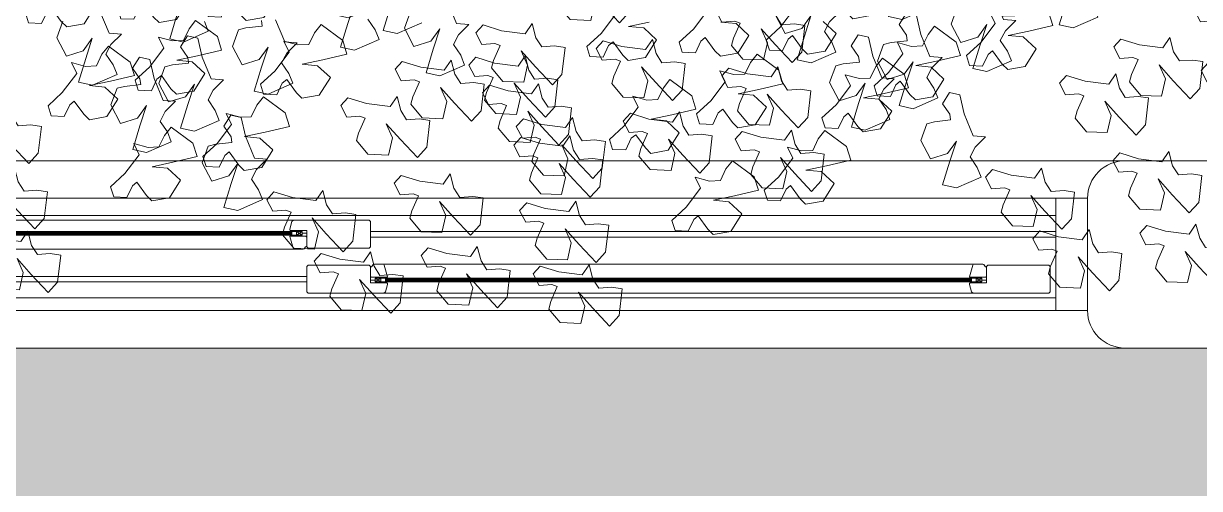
# Model space of a CAD drawing. Header units: metres. Extents: x 8 to 2416, y -346 to 476.
# Drawn here: x 213.625 to 214.881, y -173.763 to -173.267 of the extents above; entities that cross this region are included whole.
import ezdxf

# ---------------------------------------------------------------- set-up
doc = ezdxf.new("R2010")
doc.units = ezdxf.units.M
doc.linetypes.add('0', pattern=[0])
doc.layers.get('0').update_dxf_attribs({"color": 250, "linetype": '0', "lineweight": 20})
for name, color, linetype, lineweight in [('A-DOOR', 35, 'Continuous', 5), ('A-WALL', 250, 'Continuous', 20), ('ARBOLES', 86, 'Continuous', 0), ('baños', 140, 'Continuous', 0), ('cristales', 131, 'Continuous', 0), ('muros bajitos', 252, 'Continuous', 5), ('SE-3', 253, 'Continuous', 5)]:
    doc.layers.add(name, color=color, linetype=linetype, lineweight=lineweight)
doc.styles.get("Standard").update_dxf_attribs({"font": 'arial.ttf', "height": 0.1875})

# ---------------------------------------------------------------- blocks, each defined once
blk = doc.blocks.new('TREES')
at = {"layer": 'ARBOLES', "color": 252, "true_color": 0x8da178}
for p, q in [((0.11048, -0.05868), (0.10592, -0.06602)), ((0.07895, -0.06243), (0.07438, -0.06977)), ((0.12628, -0.06651), (0.12118, -0.06261)), ((0.04565, -0.06712), (0.04108, -0.07447)), ((0.08965, -0.06636), (0.08405, -0.06632)), ((0.09475, -0.07025), (0.08965, -0.06636)), ((0.10592, -0.06602), (0.10119, -0.07129)), ((0.12287, -0.07324), (0.12628, -0.06651)), ((-0.04933, -0.07203), (-0.05103, -0.07956)), ((-0.03613, -0.07207), (-0.03791, -0.08089)), ((0.05075, -0.07102), (0.05813, -0.06873)), ((0.05635, -0.07106), (0.05075, -0.07102)), ((0.06145, -0.07495), (0.05635, -0.07106)), ((0.07438, -0.06977), (0.06966, -0.07503)), ((0.07753, -0.07391), (0.07901, -0.07246)), ((0.07901, -0.07246), (0.08296, -0.07692)), ((0.09133, -0.07699), (0.09475, -0.07025)), ((0.10119, -0.07129), (0.10268, -0.07482)), ((0.10744, -0.07457), (0.10906, -0.07016)), ((0.10906, -0.07016), (0.11054, -0.06871)), ((0.11054, -0.06871), (0.11449, -0.07317)), ((-0.03282, -0.08153), (-0.02421, -0.07679)), ((-0.00196, -0.07547), (-0.00427, -0.07853)), ((0.00496, -0.07693), (-0.00196, -0.07547)), ((0.01361, -0.07721), (0.00496, -0.07693)), ((0.01577, -0.07329), (0.01361, -0.07721)), ((0.0176, -0.07831), (0.01577, -0.07329)), ((0.04108, -0.07447), (0.03636, -0.07973)), ((0.05803, -0.08168), (0.06145, -0.07495)), ((0.06966, -0.07503), (0.07115, -0.07857)), ((0.07591, -0.07832), (0.07753, -0.07391)), ((0.08296, -0.07692), (0.08511, -0.0787)), ((0.08511, -0.0787), (0.09133, -0.07699)), ((0.09831, -0.0767), (0.0962, -0.07992)), ((0.10672, -0.08178), (0.09831, -0.0767)), ((0.10268, -0.07482), (0.10744, -0.07457)), ((0.11449, -0.07317), (0.11665, -0.07495)), ((0.11665, -0.07495), (0.12287, -0.07324)), ((0.14388, -0.07387), (0.14177, -0.07709)), ((0.15229, -0.07896), (0.14388, -0.07387)), ((-0.07319, -0.08835), (-0.07727, -0.08072)), ((-0.05103, -0.07956), (-0.05281, -0.08839)), ((-0.04084, -0.08086), (-0.04385, -0.07725)), ((-0.03911, -0.08429), (-0.04084, -0.08086)), ((-0.03791, -0.08089), (-0.03282, -0.08153)), ((-0.00427, -0.07853), (-0.00168, -0.08253)), ((0.02005, -0.08144), (0.0176, -0.07831)), ((0.02467, -0.08064), (0.02005, -0.08144)), ((0.02852, -0.08086), (0.02467, -0.08064)), ((0.02831, -0.09069), (0.02852, -0.08086)), ((0.03636, -0.07973), (0.03785, -0.08326)), ((0.04261, -0.08302), (0.04423, -0.07861)), ((0.04423, -0.07861), (0.04571, -0.07715)), ((0.04571, -0.07715), (0.04966, -0.08161)), ((0.07115, -0.07857), (0.07591, -0.07832)), ((0.0962, -0.07992), (0.09458, -0.08432)), ((0.13095, -0.08113), (0.13326, -0.08496)), ((0.13622, -0.08205), (0.13095, -0.08113)), ((0.14177, -0.07709), (0.14015, -0.0815)), ((0.15428, -0.08369), (0.15229, -0.07896)), ((-0.13716, -0.09115), (-0.14124, -0.08352)), ((-0.11324, -0.08239), (-0.11501, -0.09122)), ((-0.10131, -0.08711), (-0.10304, -0.08368)), ((-0.09036, -0.08555), (-0.09199, -0.09179)), ((-0.08775, -0.08458), (-0.09036, -0.08555)), ((-0.08191, -0.08338), (-0.08775, -0.08458)), ((-0.08243, -0.08138), (-0.08191, -0.08338)), ((-0.04772, -0.08903), (-0.03911, -0.08429)), ((-0.00168, -0.08253), (0.00295, -0.08173)), ((0.00295, -0.08173), (0.00495, -0.08228)), ((0.00495, -0.08228), (0.00306, -0.08793)), ((0.01278, -0.08358), (0.01846, -0.08882)), ((0.01555, -0.08845), (0.01278, -0.08358)), ((0.03785, -0.08326), (0.04261, -0.08302)), ((0.04966, -0.08161), (0.05181, -0.08339)), ((0.05181, -0.08339), (0.05803, -0.08168)), ((0.08538, -0.08395), (0.0877, -0.08779)), ((0.09065, -0.08488), (0.08538, -0.08395)), ((0.09458, -0.08432), (0.09065, -0.08488)), ((0.10871, -0.08651), (0.10672, -0.08178)), ((0.13326, -0.08496), (0.1287, -0.09231)), ((0.14015, -0.0815), (0.13622, -0.08205)), ((0.14574, -0.08657), (0.15428, -0.08369)), ((-0.15433, -0.08835), (-0.15596, -0.09459)), ((-0.10869, -0.08947), (-0.11085, -0.09371)), ((-0.10992, -0.09186), (-0.10131, -0.08711)), ((-0.10489, -0.08994), (-0.10869, -0.08947)), ((-0.06871, -0.08826), (-0.07319, -0.08835)), ((-0.07215, -0.09236), (-0.06871, -0.08826)), ((-0.05281, -0.08839), (-0.04772, -0.08903)), ((-0.01228, -0.08925), (-0.01445, -0.09318)), ((-0.01045, -0.09428), (-0.01228, -0.08925)), ((0.00306, -0.08793), (0.0026, -0.09069)), ((0.01473, -0.09481), (0.01555, -0.08845)), ((0.01846, -0.08882), (0.02522, -0.09477)), ((0.06764, -0.08889), (0.06553, -0.09211)), ((0.07605, -0.09398), (0.06764, -0.08889)), ((0.0877, -0.08779), (0.08313, -0.09513)), ((0.0928, -0.09168), (0.10018, -0.08939)), ((0.10018, -0.08939), (0.10871, -0.08651)), ((0.13837, -0.08886), (0.14574, -0.08657)), ((0.14397, -0.0889), (0.13837, -0.08886)), ((0.14907, -0.09279), (0.14397, -0.0889)), ((-0.14592, -0.09845), (-0.14308, -0.09362)), ((-0.14308, -0.09362), (-0.14479, -0.10115)), ((-0.13268, -0.09106), (-0.13716, -0.09115)), ((-0.13612, -0.09516), (-0.13268, -0.09106)), ((-0.11501, -0.09122), (-0.10992, -0.09186)), ((-0.11085, -0.09371), (-0.10785, -0.09732)), ((-0.10269, -0.09667), (-0.10489, -0.08994)), ((-0.09199, -0.09179), (-0.08787, -0.09812)), ((-0.08195, -0.09565), (-0.07911, -0.09082)), ((-0.07911, -0.09082), (-0.08082, -0.09835)), ((-0.07364, -0.09604), (-0.07215, -0.09236)), ((-0.03001, -0.09144), (-0.03232, -0.09449)), ((-0.02309, -0.0929), (-0.03001, -0.09144)), ((-0.01445, -0.09318), (-0.02309, -0.0929)), ((0.0026, -0.09069), (0.00719, -0.09522)), ((0.02522, -0.09477), (0.02831, -0.09069)), ((0.06553, -0.09211), (0.06391, -0.09652)), ((0.07804, -0.09871), (0.07605, -0.09398)), ((0.0984, -0.09172), (0.0928, -0.09168)), ((0.1035, -0.09561), (0.0984, -0.09172)), ((0.1287, -0.09231), (0.12398, -0.09757)), ((0.14565, -0.09953), (0.14907, -0.09279)), ((-0.15596, -0.09459), (-0.15184, -0.10092)), ((-0.1376, -0.09884), (-0.13612, -0.09516)), ((-0.10785, -0.09732), (-0.10733, -0.09933)), ((-0.09861, -0.10429), (-0.10269, -0.09667)), ((-0.08787, -0.09812), (-0.08195, -0.09565)), ((-0.08082, -0.09835), (-0.08259, -0.10718)), ((-0.07063, -0.09965), (-0.07364, -0.09604)), ((-0.03232, -0.09449), (-0.02973, -0.09849)), ((-0.02973, -0.09849), (-0.0251, -0.09769)), ((-0.0251, -0.09769), (-0.0231, -0.09825)), ((-0.0231, -0.09825), (-0.02499, -0.1039)), ((-0.00801, -0.09741), (-0.01045, -0.09428)), ((-0.00338, -0.09661), (-0.00801, -0.09741)), ((0.00046, -0.09682), (-0.00338, -0.09661)), ((0.00243, -0.09706), (0.00011, -0.10012)), ((0.00026, -0.10665), (0.00046, -0.09682)), ((0.00935, -0.09852), (0.00243, -0.09706)), ((0.00719, -0.09522), (0.01473, -0.09481)), ((0.02015, -0.09488), (0.01799, -0.0988)), ((0.02199, -0.0999), (0.02015, -0.09488)), ((0.05471, -0.09614), (0.05703, -0.09998)), ((0.05998, -0.09707), (0.05471, -0.09614)), ((0.06391, -0.09652), (0.05998, -0.09707)), ((0.08313, -0.09513), (0.07841, -0.10039)), ((0.08628, -0.09927), (0.08776, -0.09782)), ((0.08776, -0.09782), (0.09171, -0.10228)), ((0.10008, -0.10235), (0.1035, -0.09561)), ((0.12398, -0.09757), (0.12547, -0.1011)), ((0.13023, -0.10086), (0.13185, -0.09645)), ((0.13185, -0.09645), (0.13333, -0.09499)), ((0.13333, -0.09499), (0.13728, -0.09945)), ((-0.15184, -0.10092), (-0.14592, -0.09845)), ((-0.14479, -0.10115), (-0.14656, -0.10998)), ((-0.1346, -0.10245), (-0.1376, -0.09884)), ((-0.13286, -0.10588), (-0.1346, -0.10245)), ((-0.12532, -0.09886), (-0.12749, -0.10311)), ((-0.12152, -0.09934), (-0.12532, -0.09886)), ((-0.11932, -0.10606), (-0.12152, -0.09934)), ((-0.11578, -0.1015), (-0.11741, -0.10774)), ((-0.11317, -0.10052), (-0.11578, -0.1015)), ((-0.10733, -0.09933), (-0.11317, -0.10052)), ((-0.06889, -0.10308), (-0.07063, -0.09965)), ((-0.01527, -0.09954), (-0.00959, -0.10479)), ((-0.0125, -0.10441), (-0.01527, -0.09954)), ((0.00011, -0.10012), (0.00271, -0.10412)), ((0.01799, -0.0988), (0.00935, -0.09852)), ((0.02443, -0.10303), (0.02199, -0.0999)), ((0.02906, -0.10223), (0.02443, -0.10303)), ((0.0329, -0.10245), (0.02906, -0.10223)), ((0.0327, -0.11228), (0.0329, -0.10245)), ((0.05703, -0.09998), (0.05246, -0.10732)), ((0.06213, -0.10388), (0.06951, -0.10158)), ((0.06951, -0.10158), (0.07804, -0.09871)), ((0.07841, -0.10039), (0.0799, -0.10393)), ((0.08466, -0.10368), (0.08628, -0.09927)), ((0.09171, -0.10228), (0.09386, -0.10406)), ((0.09386, -0.10406), (0.10008, -0.10235)), ((0.12548, -0.10203), (0.12337, -0.10525)), ((0.12547, -0.1011), (0.13023, -0.10086)), ((0.13389, -0.10712), (0.12548, -0.10203)), ((0.13728, -0.09945), (0.13943, -0.10123)), ((0.13943, -0.10123), (0.14565, -0.09953)), ((-0.14147, -0.11062), (-0.13286, -0.10588)), ((-0.12749, -0.10311), (-0.12448, -0.10672)), ((-0.12448, -0.10672), (-0.12396, -0.10872)), ((-0.11524, -0.11368), (-0.11932, -0.10606)), ((-0.10737, -0.11159), (-0.10453, -0.10676)), ((-0.10453, -0.10676), (-0.10624, -0.1143)), ((-0.09413, -0.1042), (-0.09861, -0.10429)), ((-0.09757, -0.1083), (-0.09413, -0.1042)), ((-0.07751, -0.10782), (-0.06889, -0.10308)), ((-0.04841, -0.10646), (-0.05072, -0.10951)), ((-0.04149, -0.10791), (-0.04841, -0.10646)), ((-0.03068, -0.10427), (-0.03285, -0.10819)), ((-0.02885, -0.1093), (-0.03068, -0.10427)), ((-0.02499, -0.1039), (-0.02545, -0.10665)), ((-0.02545, -0.10665), (-0.02086, -0.11119)), ((-0.01332, -0.11078), (-0.0125, -0.10441)), ((-0.00959, -0.10479), (-0.00284, -0.11074)), ((-0.00284, -0.11074), (0.00026, -0.10665)), ((0.00271, -0.10412), (0.00734, -0.10332)), ((0.00734, -0.10332), (0.00933, -0.10387)), ((0.00933, -0.10387), (0.00745, -0.10952)), ((0.01717, -0.10517), (0.02284, -0.11041)), ((0.01993, -0.11004), (0.01717, -0.10517)), ((0.06773, -0.10392), (0.06213, -0.10388)), ((0.07283, -0.10781), (0.06773, -0.10392)), ((0.0799, -0.10393), (0.08466, -0.10368)), ((0.12337, -0.10525), (0.12175, -0.10966)), ((-0.14656, -0.10998), (-0.14147, -0.11062)), ((-0.13241, -0.11089), (-0.13404, -0.11713)), ((-0.1298, -0.10992), (-0.13241, -0.11089)), ((-0.12396, -0.10872), (-0.1298, -0.10992)), ((-0.11741, -0.10774), (-0.11329, -0.11406)), ((-0.09905, -0.11198), (-0.09757, -0.1083)), ((-0.08259, -0.10718), (-0.07751, -0.10782)), ((-0.05072, -0.10951), (-0.04813, -0.11351)), ((-0.03285, -0.10819), (-0.04149, -0.10791)), ((-0.02641, -0.11243), (-0.02885, -0.1093)), ((-0.02086, -0.11119), (-0.01332, -0.11078)), ((0.00745, -0.10952), (0.00698, -0.11228)), ((0.01911, -0.1164), (0.01993, -0.11004)), ((0.02284, -0.11041), (0.0296, -0.11636)), ((0.05246, -0.10732), (0.04774, -0.11259)), ((0.05561, -0.11147), (0.05709, -0.11001)), ((0.05709, -0.11001), (0.06104, -0.11447)), ((0.06942, -0.11454), (0.07283, -0.10781)), ((0.11255, -0.10929), (0.11486, -0.11312)), ((0.11782, -0.11022), (0.11255, -0.10929)), ((0.12175, -0.10966), (0.11782, -0.11022)), ((0.13588, -0.11185), (0.13389, -0.10712)), ((-0.11076, -0.1136), (-0.11524, -0.11368)), ((-0.1142, -0.1177), (-0.11076, -0.1136)), ((-0.11329, -0.11406), (-0.10737, -0.11159)), ((-0.10624, -0.1143), (-0.10801, -0.12313)), ((-0.09605, -0.11559), (-0.09905, -0.11198)), ((-0.04813, -0.11351), (-0.0435, -0.11271)), ((-0.0435, -0.11271), (-0.0415, -0.11326)), ((-0.0415, -0.11326), (-0.04339, -0.11892)), ((-0.03367, -0.11456), (-0.02799, -0.1198)), ((-0.0309, -0.11943), (-0.03367, -0.11456)), ((-0.02178, -0.11163), (-0.02641, -0.11243)), ((-0.01794, -0.11184), (-0.02178, -0.11163)), ((-0.01814, -0.12167), (-0.01794, -0.11184)), ((0.00698, -0.11228), (0.01157, -0.11681)), ((0.01556, -0.1149), (0.01324, -0.11796)), ((0.02248, -0.11636), (0.01556, -0.1149)), ((0.0296, -0.11636), (0.0327, -0.11228)), ((0.03329, -0.11272), (0.03112, -0.11664)), ((0.03512, -0.11775), (0.03329, -0.11272)), ((0.04774, -0.11259), (0.04923, -0.11612)), ((0.05399, -0.11588), (0.05561, -0.11147)), ((0.06104, -0.11447), (0.06319, -0.11625)), ((0.06319, -0.11625), (0.06942, -0.11454)), ((0.11486, -0.11312), (0.1103, -0.12047)), ((0.11997, -0.11702), (0.12734, -0.11473)), ((0.12734, -0.11473), (0.13588, -0.11185)), ((-0.13404, -0.11713), (-0.12992, -0.12346)), ((-0.124, -0.12099), (-0.12116, -0.11616)), ((-0.12116, -0.11616), (-0.12287, -0.12369)), ((-0.11569, -0.12138), (-0.1142, -0.1177)), ((-0.10292, -0.12377), (-0.09431, -0.11903)), ((-0.09431, -0.11903), (-0.09605, -0.11559)), ((-0.09029, -0.1167), (-0.09245, -0.12095)), ((-0.08648, -0.11718), (-0.09029, -0.1167)), ((-0.08429, -0.1239), (-0.08648, -0.11718)), ((-0.04339, -0.11892), (-0.04385, -0.12167)), ((-0.03173, -0.1258), (-0.0309, -0.11943)), ((-0.02799, -0.1198), (-0.02124, -0.12576)), ((0.01157, -0.11681), (0.01911, -0.1164)), ((0.01324, -0.11796), (0.01584, -0.12196)), ((0.03112, -0.11664), (0.02248, -0.11636)), ((0.03756, -0.12087), (0.03512, -0.11775)), ((0.04923, -0.11612), (0.05399, -0.11588)), ((0.09095, -0.11935), (0.08933, -0.12375)), ((0.09306, -0.11613), (0.09095, -0.11935)), ((0.10147, -0.12122), (0.09306, -0.11613)), ((0.12557, -0.11706), (0.11997, -0.11702)), ((0.13067, -0.12095), (0.12557, -0.11706)), ((-0.12992, -0.12346), (-0.124, -0.12099)), ((-0.12287, -0.12369), (-0.12464, -0.13252)), ((-0.11268, -0.12499), (-0.11569, -0.12138)), ((-0.10801, -0.12313), (-0.10292, -0.12377)), ((-0.09245, -0.12095), (-0.08945, -0.12456)), ((-0.08021, -0.13153), (-0.08429, -0.1239)), ((-0.04385, -0.12167), (-0.03926, -0.1262)), ((-0.02124, -0.12576), (-0.01814, -0.12167)), ((0.01584, -0.12196), (0.02047, -0.12116)), ((0.02047, -0.12116), (0.02247, -0.12171)), ((0.02247, -0.12171), (0.02058, -0.12736)), ((0.0303, -0.12301), (0.03597, -0.12825)), ((0.03307, -0.12788), (0.0303, -0.12301)), ((0.04219, -0.12007), (0.03756, -0.12087)), ((0.04603, -0.12029), (0.04219, -0.12007)), ((0.04583, -0.13012), (0.04603, -0.12029)), ((0.08013, -0.12338), (0.08245, -0.12722)), ((0.0854, -0.12431), (0.08013, -0.12338)), ((0.08933, -0.12375), (0.0854, -0.12431)), ((0.10346, -0.12594), (0.10147, -0.12122)), ((0.1103, -0.12047), (0.10558, -0.12573)), ((0.11345, -0.12461), (0.11493, -0.12316)), ((0.11493, -0.12316), (0.11888, -0.12762)), ((0.12725, -0.12769), (0.13067, -0.12095)), ((-0.11094, -0.12842), (-0.11268, -0.12499)), ((-0.09476, -0.12776), (-0.09738, -0.12873)), ((-0.08893, -0.12656), (-0.09476, -0.12776)), ((-0.08945, -0.12456), (-0.08893, -0.12656)), ((-0.03926, -0.1262), (-0.03173, -0.1258)), ((0.02058, -0.12736), (0.02012, -0.13012)), ((0.03224, -0.13424), (0.03307, -0.12788)), ((0.03597, -0.12825), (0.04273, -0.1342)), ((0.08245, -0.12722), (0.07788, -0.13456)), ((0.09493, -0.12882), (0.10346, -0.12594)), ((0.10558, -0.12573), (0.10707, -0.12927)), ((0.11183, -0.12902), (0.11345, -0.12461)), ((0.11888, -0.12762), (0.12103, -0.12939)), ((0.12103, -0.12939), (0.12725, -0.12769)), ((-0.12464, -0.13252), (-0.11956, -0.13316)), ((-0.11956, -0.13316), (-0.11094, -0.12842)), ((-0.09738, -0.12873), (-0.09901, -0.13497)), ((-0.07573, -0.13144), (-0.08021, -0.13153)), ((-0.07917, -0.13554), (-0.07573, -0.13144)), ((-0.00876, -0.13056), (-0.01093, -0.13448)), ((-0.00693, -0.13559), (-0.00876, -0.13056)), ((0.02012, -0.13012), (0.0247, -0.13465)), ((0.04273, -0.1342), (0.04583, -0.13012)), ((0.08755, -0.13111), (0.09493, -0.12882)), ((0.09315, -0.13115), (0.08755, -0.13111)), ((0.09825, -0.13504), (0.09315, -0.13115)), ((0.10707, -0.12927), (0.11183, -0.12902)), ((-0.09901, -0.13497), (-0.09489, -0.1413)), ((-0.08897, -0.13883), (-0.08613, -0.134)), ((-0.08613, -0.134), (-0.08784, -0.14153)), ((-0.08065, -0.13922), (-0.07917, -0.13554)), ((-0.02649, -0.13275), (-0.02881, -0.1358)), ((-0.02881, -0.1358), (-0.02621, -0.1398)), ((-0.01957, -0.1342), (-0.02649, -0.13275)), ((-0.01093, -0.13448), (-0.01957, -0.1342)), ((-0.00449, -0.13871), (-0.00693, -0.13559)), ((0.0247, -0.13465), (0.03224, -0.13424)), ((0.03767, -0.13618), (0.03551, -0.14011)), ((0.0395, -0.14121), (0.03767, -0.13618)), ((0.07788, -0.13456), (0.07316, -0.13982)), ((0.09483, -0.14178), (0.09825, -0.13504)), ((-0.09489, -0.1413), (-0.08897, -0.13883)), ((-0.07765, -0.14283), (-0.08065, -0.13922)), ((-0.05433, -0.14088), (-0.0565, -0.1448)), ((-0.0525, -0.14591), (-0.05433, -0.14088)), ((-0.02621, -0.1398), (-0.02158, -0.139)), ((-0.02158, -0.139), (-0.01958, -0.13955)), ((-0.01958, -0.13955), (-0.02147, -0.1452)), ((-0.01175, -0.14085), (-0.00608, -0.14609)), ((-0.00898, -0.14572), (-0.01175, -0.14085)), ((0.00014, -0.13791), (-0.00449, -0.13871)), ((0.00398, -0.13813), (0.00014, -0.13791)), ((0.00378, -0.14796), (0.00398, -0.13813)), ((0.01994, -0.13837), (0.01763, -0.14142)), ((0.02686, -0.13983), (0.01994, -0.13837)), ((0.03551, -0.14011), (0.02686, -0.13983)), ((0.04195, -0.14434), (0.0395, -0.14121)), ((0.07316, -0.13982), (0.07465, -0.14336)), ((0.07941, -0.14311), (0.08103, -0.1387)), ((0.08103, -0.1387), (0.08251, -0.13725)), ((0.08251, -0.13725), (0.08646, -0.14171)), ((-0.08784, -0.14153), (-0.08961, -0.15036)), ((-0.07591, -0.14626), (-0.07765, -0.14283)), ((-0.07206, -0.14307), (-0.07437, -0.14612)), ((-0.06514, -0.14452), (-0.07206, -0.14307)), ((-0.0565, -0.1448), (-0.06514, -0.14452)), ((-0.02147, -0.1452), (-0.02194, -0.14796)), ((0.01763, -0.14142), (0.02022, -0.14542)), ((0.02022, -0.14542), (0.02485, -0.14462)), ((0.02485, -0.14462), (0.02685, -0.14517)), ((0.02685, -0.14517), (0.02496, -0.15083)), ((0.04657, -0.14354), (0.04195, -0.14434)), ((0.05042, -0.14375), (0.04657, -0.14354)), ((0.05021, -0.15358), (0.05042, -0.14375)), ((0.07465, -0.14336), (0.07941, -0.14311)), ((0.08646, -0.14171), (0.08861, -0.14349)), ((0.08861, -0.14349), (0.09483, -0.14178)), ((-0.08452, -0.151), (-0.07591, -0.14626)), ((-0.07437, -0.14612), (-0.07178, -0.15012)), ((-0.07178, -0.15012), (-0.06715, -0.14932)), ((-0.06715, -0.14932), (-0.06515, -0.14987)), ((-0.05006, -0.14904), (-0.0525, -0.14591)), ((-0.04543, -0.14823), (-0.05006, -0.14904)), ((-0.04159, -0.14845), (-0.04543, -0.14823)), ((-0.04179, -0.15828), (-0.04159, -0.14845)), ((-0.02194, -0.14796), (-0.01735, -0.15249)), ((-0.00981, -0.15208), (-0.00898, -0.14572)), ((-0.00608, -0.14609), (0.00068, -0.15204)), ((0.00068, -0.15204), (0.00378, -0.14796)), ((0.03468, -0.14647), (0.04036, -0.15172)), ((0.03745, -0.15134), (0.03468, -0.14647)), ((-0.08961, -0.15036), (-0.08452, -0.151)), ((-0.06515, -0.14987), (-0.06704, -0.15553)), ((-0.05732, -0.15117), (-0.05164, -0.15641)), ((-0.05455, -0.15604), (-0.05732, -0.15117)), ((-0.01735, -0.15249), (-0.00981, -0.15208)), ((0.02496, -0.15083), (0.0245, -0.15358)), ((0.0245, -0.15358), (0.02909, -0.15811)), ((0.03663, -0.15771), (0.03745, -0.15134)), ((0.04036, -0.15172), (0.04712, -0.15767)), ((0.04712, -0.15767), (0.05021, -0.15358)), ((-0.06704, -0.15553), (-0.0675, -0.15828)), ((-0.0675, -0.15828), (-0.06291, -0.16281)), ((-0.05537, -0.1624), (-0.05455, -0.15604)), ((-0.05164, -0.15641), (-0.04489, -0.16237)), ((-0.04489, -0.16237), (-0.04179, -0.15828)), ((-0.01422, -0.15808), (-0.01654, -0.16114)), ((-0.0073, -0.15954), (-0.01422, -0.15808)), ((0.0035, -0.1559), (0.00134, -0.15982)), ((0.00534, -0.16093), (0.0035, -0.1559)), ((0.02909, -0.15811), (0.03663, -0.15771)), ((-0.06291, -0.16281), (-0.05537, -0.1624)), ((-0.03505, -0.16154), (-0.03721, -0.16547)), ((-0.03322, -0.16657), (-0.03505, -0.16154)), ((-0.01654, -0.16114), (-0.01394, -0.16514)), ((0.00134, -0.15982), (-0.0073, -0.15954)), ((0.00778, -0.16405), (0.00534, -0.16093)), ((0.02696, -0.16091), (0.02465, -0.16396)), ((0.03388, -0.16236), (0.02696, -0.16091)), ((0.04252, -0.16264), (0.03388, -0.16236)), ((0.04469, -0.15872), (0.04252, -0.16264)), ((0.04652, -0.16375), (0.04469, -0.15872)), ((-0.05277, -0.16373), (-0.05509, -0.16678)), ((-0.05509, -0.16678), (-0.05249, -0.17078)), ((-0.04585, -0.16519), (-0.05277, -0.16373)), ((-0.03721, -0.16547), (-0.04585, -0.16519)), ((-0.03077, -0.1697), (-0.03322, -0.16657)), ((-0.01394, -0.16514), (-0.00932, -0.16434)), ((-0.00932, -0.16434), (-0.00732, -0.16489)), ((-0.00732, -0.16489), (-0.0092, -0.17054)), ((0.00052, -0.16619), (0.00619, -0.17143)), ((0.00328, -0.17106), (0.00052, -0.16619)), ((0.01241, -0.16325), (0.00778, -0.16405)), ((0.01625, -0.16347), (0.01241, -0.16325)), ((0.01605, -0.1733), (0.01625, -0.16347)), ((0.02465, -0.16396), (0.02724, -0.16796)), ((0.04896, -0.16688), (0.04652, -0.16375)), ((0.05359, -0.16608), (0.04896, -0.16688)), ((0.05743, -0.16629), (0.05359, -0.16608)), ((0.05723, -0.17612), (0.05743, -0.16629)), ((-0.05249, -0.17078), (-0.04787, -0.16998)), ((-0.04787, -0.16998), (-0.04587, -0.17053)), ((-0.04587, -0.17053), (-0.04775, -0.17619)), ((-0.02614, -0.1689), (-0.03077, -0.1697)), ((-0.0223, -0.16911), (-0.02614, -0.1689)), ((-0.0225, -0.17894), (-0.0223, -0.16911)), ((-0.0092, -0.17054), (-0.00967, -0.1733)), ((0.00246, -0.17742), (0.00328, -0.17106)), ((0.02724, -0.16796), (0.03187, -0.16716)), ((0.03187, -0.16716), (0.03387, -0.16771)), ((0.03387, -0.16771), (0.03198, -0.17337)), ((0.0417, -0.16901), (0.04738, -0.17425)), ((0.04447, -0.17388), (0.0417, -0.16901)), ((-0.03803, -0.17183), (-0.03236, -0.17708)), ((-0.03527, -0.1767), (-0.03803, -0.17183)), ((-0.00967, -0.1733), (-0.00508, -0.17783)), ((0.00619, -0.17143), (0.01295, -0.17738)), ((0.01295, -0.17738), (0.01605, -0.1733)), ((0.03198, -0.17337), (0.03152, -0.17612)), ((0.04365, -0.18025), (0.04447, -0.17388)), ((0.04738, -0.17425), (0.05413, -0.18021)), ((-0.04775, -0.17619), (-0.04822, -0.17894)), ((-0.04822, -0.17894), (-0.04363, -0.18347)), ((-0.03609, -0.18307), (-0.03527, -0.1767)), ((-0.03236, -0.17708), (-0.0256, -0.18303)), ((-0.0256, -0.18303), (-0.0225, -0.17894)), ((-0.00508, -0.17783), (0.00246, -0.17742)), ((0.03152, -0.17612), (0.03611, -0.18065)), ((0.05413, -0.18021), (0.05723, -0.17612)), ((-0.04363, -0.18347), (-0.03609, -0.18307)), ((0.03611, -0.18065), (0.04365, -0.18025))]:
    blk.add_line(p, q, dxfattribs=at)
blk = doc.blocks.new('PL BASE 2N NASAS 09')
at = {"layer": 'A-DOOR'}
for p, q in [((163.1593, -5.2118), (164.8357, -5.2118)), ((163.1975, -5.2517), (164.7975, -5.2517)), ((164.7635, -5.3717), (164.7635, -5.2517)), ((164.7975, -5.2517), (164.7975, -5.3717)), ((163.3197, -5.2752), (163.9494, -5.2752)), ((163.9494, -5.2752), (163.9476, -5.2766)), ((164.03, -5.2752), (163.9494, -5.2752)), ((164.0315, -5.2767), (164.03, -5.2752)), ((163.9476, -5.2766), (163.9455, -5.2847)), ((163.9455, -5.2847), (163.9455, -5.2857)), ((163.9455, -5.2857), (163.946, -5.2862)), ((163.946, -5.2862), (163.9635, -5.2862)), ((163.9585, -5.2872), (163.9525, -5.2912)), ((163.9585, -5.2912), (163.9525, -5.2872)), ((163.9635, -5.2862), (163.9635, -5.3037)), ((164.0315, -5.3037), (164.0315, -5.2767)), ((163.9635, -5.2892), (163.9585, -5.2892)), ((163.9635, -5.2892), (163.9585, -5.2892)), ((163.9503, -5.3062), (163.3188, -5.3062)), ((163.9635, -5.3037), (163.965, -5.3052)), ((163.965, -5.3052), (164.03, -5.3052)), ((164.0315, -5.3037), (164.03, -5.3052)), ((163.965, -5.3232), (163.9635, -5.3247)), ((163.9635, -5.3247), (163.9635, -5.3517)), ((164.03, -5.3232), (163.965, -5.3232)), ((164.0315, -5.3247), (164.03, -5.3232)), ((164.0315, -5.3422), (164.0315, -5.3247)), ((164.0448, -5.3222), (164.6763, -5.3222)), ((164.6895, -5.3247), (164.691, -5.3232)), ((164.6895, -5.3422), (164.6895, -5.3247)), ((164.691, -5.3232), (164.756, -5.3232)), ((164.756, -5.3232), (164.7575, -5.3247)), ((164.7575, -5.3247), (164.7575, -5.3517)), ((164.0365, -5.3412), (164.0425, -5.3372)), ((164.0365, -5.3372), (164.0425, -5.3412)), ((164.6845, -5.3412), (164.6785, -5.3372)), ((164.6845, -5.3372), (164.6785, -5.3412)), ((164.0315, -5.3392), (164.0365, -5.3392)), ((164.0315, -5.3392), (164.0365, -5.3392)), ((164.049, -5.3422), (164.0315, -5.3422)), ((164.0475, -5.3517), (164.0495, -5.3437)), ((164.0495, -5.3427), (164.049, -5.3422)), ((164.0495, -5.3437), (164.0495, -5.3427)), ((164.6715, -5.3427), (164.672, -5.3422)), ((164.6715, -5.3437), (164.6715, -5.3427)), ((164.6736, -5.3517), (164.6715, -5.3437)), ((164.672, -5.3422), (164.6895, -5.3422)), ((164.6895, -5.3392), (164.6845, -5.3392)), ((164.6895, -5.3392), (164.6845, -5.3392)), ((163.9635, -5.3517), (163.965, -5.3532)), ((163.965, -5.3532), (164.0457, -5.3532)), ((164.0457, -5.3532), (164.0475, -5.3517)), ((164.6754, -5.3532), (164.0457, -5.3532)), ((164.6754, -5.3532), (164.6736, -5.3517)), ((164.756, -5.3532), (164.6754, -5.3532)), ((164.7575, -5.3517), (164.756, -5.3532)), ((163.1975, -5.3717), (164.7975, -5.3717)), ((163.1575, -5.4117), (164.8375, -5.4117))]:
    blk.add_line(p, q, dxfattribs=at)
at = {"layer": 'A-DOOR', "color": 8}
for p, q in [((163.2315, -5.2702), (164.7635, -5.2702)), ((164.7635, -5.2872), (164.0315, -5.2872)), ((164.7635, -5.2932), (164.0315, -5.2932)), ((163.9635, -5.3352), (163.2315, -5.3352)), ((163.9635, -5.3412), (163.2315, -5.3412)), ((163.2315, -5.3582), (164.7635, -5.3582))]:
    blk.add_line(p, q, dxfattribs=at)
at = {"layer": 'A-DOOR', "color": 7}
for points in [[(163.3105, -5.2912), (163.9585, -5.2912), (163.9585, -5.2872), (163.3105, -5.2872)], [(164.6845, -5.3372), (164.0365, -5.3372), (164.0365, -5.3412), (164.6845, -5.3412)]]:
    blk.add_lwpolyline(points, close=True, dxfattribs=at)
at = {"layer": 'A-DOOR'}
for points in [[(163.3105, -5.2872), (163.9585, -5.2872), (163.9585, -5.2912), (163.3105, -5.2912)], [(163.946, -5.2862), (163.958, -5.2862), (163.958, -5.2872), (163.946, -5.2872)], [(163.9525, -5.2872), (163.9475, -5.2872), (163.9475, -5.2912), (163.9525, -5.2912)], [(163.9585, -5.2872), (163.9525, -5.2872), (163.9525, -5.2912), (163.9585, -5.2912)], [(163.946, -5.2912), (163.958, -5.2912), (163.958, -5.2922), (163.946, -5.2922)], [(163.9635, -5.2892), (163.9585, -5.2892), (163.9585, -5.2892), (163.9635, -5.2892)], [(164.6845, -5.3412), (164.0365, -5.3412), (164.0365, -5.3372), (164.6845, -5.3372)], [(164.0365, -5.3412), (164.0425, -5.3412), (164.0425, -5.3372), (164.0365, -5.3372)], [(164.049, -5.3372), (164.037, -5.3372), (164.037, -5.3362), (164.049, -5.3362)], [(164.0425, -5.3412), (164.0475, -5.3412), (164.0475, -5.3372), (164.0425, -5.3372)], [(164.672, -5.3372), (164.684, -5.3372), (164.684, -5.3362), (164.672, -5.3362)], [(164.6785, -5.3412), (164.6735, -5.3412), (164.6735, -5.3372), (164.6785, -5.3372)], [(164.6845, -5.3412), (164.6785, -5.3412), (164.6785, -5.3372), (164.6845, -5.3372)], [(164.0315, -5.3392), (164.0365, -5.3392), (164.0365, -5.3392), (164.0315, -5.3392)], [(164.049, -5.3422), (164.037, -5.3422), (164.037, -5.3412), (164.049, -5.3412)], [(164.672, -5.3422), (164.684, -5.3422), (164.684, -5.3412), (164.672, -5.3412)], [(164.6895, -5.3392), (164.6845, -5.3392), (164.6845, -5.3392), (164.6895, -5.3392)]]:
    blk.add_lwpolyline(points, close=True, dxfattribs=at)
for points in [[(163.9614, -5.3047, -0.341999), (163.9633, -5.3032), (163.9635, -5.3028), (163.9635, -5.2932), (163.9625, -5.2922), (163.9455, -5.2922), (163.9455, -5.2927), (163.9489, -5.3051, 0.339454), (163.9503, -5.3062), (163.9595, -5.3062, 0.341999)], [(164.0337, -5.3237, -0.341999), (164.0318, -5.3252), (164.0315, -5.3255), (164.0315, -5.3352), (164.0325, -5.3362), (164.0495, -5.3362), (164.0495, -5.3357), (164.0462, -5.3233, 0.339454), (164.0448, -5.3222), (164.0356, -5.3222, 0.341999)], [(164.6874, -5.3237, 0.341999), (164.6893, -5.3252), (164.6895, -5.3255), (164.6895, -5.3352), (164.6885, -5.3362), (164.6715, -5.3362), (164.6715, -5.3357), (164.6749, -5.3233, -0.339454), (164.6763, -5.3222), (164.6855, -5.3222, -0.341999)]]:
    blk.add_lwpolyline(points, format="xyb", close=True, dxfattribs=at)
at = {"layer": 'A-WALL'}
for p, q in [((164.8375, -5.2117), (165.3576, -5.2117)), ((164.7975, -5.3717), (164.7975, -5.2517)), ((164.8375, -5.4117), (165.0575, -5.4117))]:
    blk.add_line(p, q, dxfattribs=at)
for centre, start, end in [((164.8375, -5.2517), 89.9998, 180), ((164.8375, -5.3717), 180, 270)]:
    blk.add_arc(centre, 0.04, start, end, dxfattribs=at)
at = {"layer": 'cristales', "const_width": 0.004}
for points in [[(163.3215, -5.2892), (163.9475, -5.2892)], [(164.6735, -5.3392), (164.0475, -5.3392)]]:
    blk.add_lwpolyline(points, dxfattribs=at)
at = {"layer": 'baños', "linetype": 'Continuous', "flags": 8}
for tag, p in [('MODELNUMBER', (167.1329, -5.6306, 0)), ('TRADENAME', (167.1329, -5.6307, 0)), ('PRODUCT', (167.1329, -5.6307, 0)), ('MATERIAL', (167.1329, -5.6307, 0)), ('MODELNUMBER', (168.3076, -5.6306, 0)), ('TRADENAME', (168.3076, -5.6307, 0)), ('PRODUCT', (168.3076, -5.6307, 0)), ('MATERIAL', (168.3076, -5.6307, 0))]:
    blk.add_attdef(tag, p, '', height=0.0000254, rotation=180.0001, dxfattribs=at)
blk = doc.blocks.new('PL MUEBLES 2N NASAS 09')
at = {"layer": 'muros bajitos'}
blk.add_line((212.814, 57.5053), (214.764, 57.5053), dxfattribs=at)
blk.add_blockref('PL BASE 2N NASAS 09', (49.9143, 62.717))
at = {"layer": 'ARBOLES', "xscale": 2.935254890295517, "yscale": 2.935254890295517, "zscale": 2.935254890295517, "rotation": 354.6252016265699}
for p in [(214.3084, 58.0141), (213.4928, 57.9062), (214.8602, 57.8943), (214.0925, 57.8703)]:
    blk.add_blockref('TREES', p, dxfattribs=at)

msp = doc.modelspace()

# ---------------------------------------------------------------- hatches: boundary and pattern name
at = {"layer": 'SE-3', "true_color": 0xffc78f, "transparency": 33554483}
h = msp.add_hatch(color=31, dxfattribs=at)
h.dxf.hatch_style = 1
edge = h.paths.add_edge_path()
edge.add_arc((212.90182, -173.65323), 0.04, 90, 180, ccw=False)
edge.add_line((212.90182, -173.61323), (213.12182, -173.61323))
edge.add_line((213.12182, -173.61323), (213.12088, -173.61323))
edge.add_line((213.12088, -173.61323), (213.11923, -173.61323))
edge.add_line((213.11923, -173.61323), (213.79714, -173.61333))
edge.add_line((213.79714, -173.61333), (213.79892, -173.61323))
edge.add_line((213.79892, -173.61323), (213.80184, -173.61322))
edge.add_line((213.80184, -173.61322), (214.12185, -173.61323))
edge.add_line((214.12185, -173.61323), (214.12283, -173.61323))
edge.add_line((214.12283, -173.61323), (214.12423, -173.61323))
edge.add_line((214.12423, -173.61323), (214.79712, -173.61333))
edge.add_line((214.79712, -173.61333), (214.80058, -173.61321))
edge.add_line((214.80058, -173.61321), (214.80176, -173.61323))
edge.add_line((214.80176, -173.61323), (215.02182, -173.61323))
edge.add_arc((215.02182, -173.65323), 0.04, 0, 90, ccw=False)
edge.add_line((215.06182, -173.65323), (215.06182, -175.54323))
edge.add_line((215.06182, -175.54323), (215.06182, -175.71261))
edge.add_line((215.06182, -175.71261), (214.58286, -175.71261))
edge.add_line((214.58286, -175.71261), (214.59182, -175.71323))
edge.add_line((214.59182, -175.71323), (215.06182, -175.71323))
edge.add_line((215.06182, -175.71323), (215.06182, -175.78323))
edge.add_line((215.06182, -175.78323), (215.06182, -177.09323))
edge.add_arc((214.99182, -177.09323), 0.07, -90, 0, ccw=False)
edge.add_line((214.99182, -177.16323), (213.93182, -177.16323))
edge.add_arc((213.93182, -177.09323), 0.07, 180, 270, ccw=False)
edge.add_line((213.86182, -177.09323), (213.86182, -175.90825))
edge.add_arc((213.8297, -175.89715), 0.03399, 340.9452, 446.41089)
edge.add_line((213.83182, -175.86323), (213.79182, -175.86323))
edge.add_arc((213.79182, -175.89323), 0.03, 89.99972, 180)
edge.add_line((213.76182, -175.89323), (213.76182, -177.09323))
edge.add_arc((213.69182, -177.09323), 0.07, -90, 0, ccw=False)
edge.add_line((213.69182, -177.16323), (212.93182, -177.16323))
edge.add_arc((212.93182, -177.09323), 0.07, 180, 270, ccw=False)
edge.add_line((212.86182, -177.09323), (212.86182, -176.00315))
edge.add_arc((212.90182, -176.00323), 0.04, 92.03119, 179.89066, ccw=False)
edge.add_line((212.90041, -175.96325), (212.93319, -175.96319))
edge.add_arc((212.93182, -175.93322), 0.03, 272.60246, 353.25595)
edge.add_line((212.96162, -175.93675), (212.96182, -175.89301))
edge.add_arc((212.93182, -175.89323), 0.03, 0.41871, 89.99916)
edge.add_line((212.93182, -175.86323), (212.90182, -175.86323))
edge.add_arc((212.90182, -175.82323), 0.04, 179.99998, 270, ccw=False)
edge.add_line((212.86182, -175.82323), (212.86182, -174.70323))
edge.add_arc((212.82182, -174.70323), 0.04, 0, 90)
edge.add_line((212.82182, -174.66323), (212.75182, -174.66323))
edge.add_arc((212.75182, -174.70323), 0.04, 90, 180)
edge.add_line((212.71182, -174.70323), (212.71182, -173.72323))
edge.add_arc((212.75182, -173.72323), 0.04, 180, 270)
edge.add_line((212.75182, -173.76323), (212.82533, -173.76307))
edge.add_arc((212.82182, -173.72323), 0.04, 275.02408, 360)
edge.add_line((212.86182, -173.72323), (212.86182, -173.65323))

# ---------------------------------------------------------------- block references
msp.add_blockref('PL MUEBLES 2N NASAS 09', (0.05, -230.9185))

doc.saveas('drawing.dxf')
